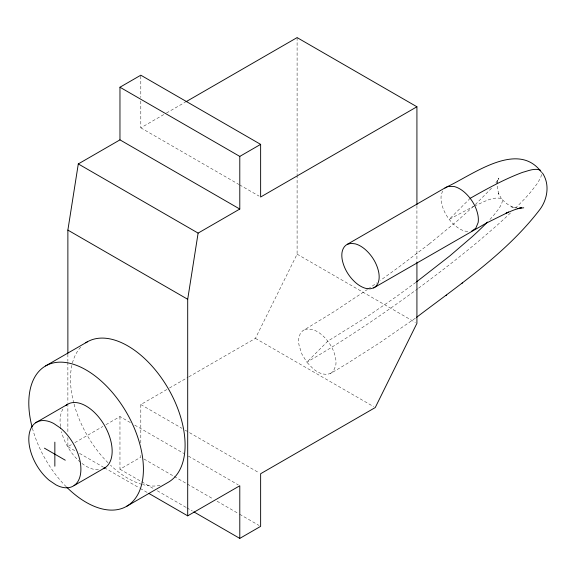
<?xml version="1.0" encoding="UTF-8"?>
<svg xmlns="http://www.w3.org/2000/svg" width="576" height="576" viewBox="0 0 576 576"><rect width="100%" height="100%" fill="white"/><g stroke="black" fill="none" stroke-linecap="round" stroke-linejoin="round"><path stroke-width="0.43" stroke-dasharray="2.88 2.16" d="M497.376 182.311L497.729 180.065L496.836 183.607L498.895 178.106L495.893 182.822M541.505 174.564L540.749 177.552L537.214 183.658L531.338 191.282A208.548 26.208 -35.1 0 1 515.542 208.08M442.548 191.002L441.245 195.07A22.846 13.19 60 0 0 441.468 202.702C443.326 211.795 448.546 220.09 455.623 226.051A28.332 16.358 60 0 0 464.904 231.091L469.202 231.574M188.82 376.834L255.42 338.378L297.101 254.16L297.101 175.982M491.515 188.222L474.271 205.632M470.174 198.317L449.201 219.362L473.58 206.352M473.623 206.237L456.588 221.494L429.149 244.022L429.962 243.396L398.426 267.408L380.491 280.346M415.858 282.377L396.122 296.791L367.596 316.382L327.816 341.165L306.842 362.21L313.265 368.892A28.332 16.358 60 0 0 322.553 373.932L326.844 374.414L330.545 373.471L345.694 364.478L379.174 343.145L415.735 317.93M418.565 288.151C446.839 267.235 474.538 245.484 500.731 221.99A208.548 26.208 -35.1 0 0 511.15 212.328M417.852 288.691C382.018 314.899 345.218 339.847 306.842 362.21L301.896 354.046L299.11 345.55A22.846 13.19 60 0 1 298.886 337.91L300.19 333.842L302.573 330.89L333.662 311.918L367.474 289.44M368.194 288.936L376.87 282.874M330.545 373.471L333.41 371.153L335.772 365.458A22.846 13.19 60 0 0 335.549 357.826C333.691 348.725 328.471 340.43 321.394 334.476A28.332 16.358 60 0 0 312.113 329.436L307.822 328.954L304.121 329.897M140.81 101.066L140.81 127.836L165.686 113.465M166.464 113.018L185.126 102.247M67.874 437.674L67.874 446.659L71.762 444.42M74.873 442.62L102.866 426.463M105.97 424.663L119.966 416.585L130.86 422.87M140.81 442.915L140.81 404.554L168.689 388.454M169.459 388.008L188.05 377.28M119.966 416.585L119.966 469.224L140.81 457.193L140.81 453.622M474.343 205.992C482.897 202.68 492.07 196.236 501.538 198.526C504.806 202.738 509.299 205.956 514.346 207.684L511.517 206.87L517.608 208.109M140.81 127.836L238.846 184.435M239.623 184.882L259.078 196.114M297.101 254.16L415.361 322.445M255.42 338.378L373.687 406.663M140.81 404.554L182.045 428.364M185.155 430.157L259.078 472.831M134.755 425.117L183.773 453.42M188.438 456.113L238.234 484.862M143.921 458.986L173.484 476.057M174.262 476.503L213.17 498.967M217.058 501.214L238.846 513.792M239.623 514.238L259.078 525.47M119.966 469.224L140.976 481.349M141.754 481.795L154.202 488.988M157.32 490.781L186.106 507.406M186.883 507.852L192.326 510.998M67.874 446.659L75.65 451.152M79.546 453.398L103.666 467.323M104.443 467.777L139.457 487.987M140.234 488.441L147.233 492.48M497.174 186.113L497.484 189.18L499.27 195.149L498.305 193.061L502.488 200.599L501.653 203.933L499.025 208.469L494.654 214.135A154.987 19.476 -35.1 0 1 489.226 220.198M416.923 205.625L416.923 261.338M297.101 37.598L297.101 175.09M140.81 76.09L140.81 97.502M67.874 354.103L67.874 361.296M67.874 362.196L67.874 402.631M67.874 403.531L67.874 433.181M160.056 485.388A81.043 46.793 60 0 1 142.618 484.553M141.818 484.33A81.043 46.793 60 0 1 110.462 465.149M107.993 462.744A81.043 46.793 60 0 1 74.002 403.877M73.778 403.034A81.043 46.793 60 0 1 71.842 365.429M72.432 362.988A81.043 46.793 60 0 1 81.043 346.802M98.438 469.75A36.835 21.269 60 0 1 81.144 462.794M80.482 462.254A36.835 21.269 60 0 1 61.459 431.64M60.458 426.564A36.835 21.269 60 0 1 62.993 408.917M66.312 486.806A81.043 46.793 60 0 1 32.328 427.939"/><path stroke-width="0.86" d="M67.874 353.21L67.874 230.098L78.293 163.93L119.966 139.867L239.789 209.045L239.789 156.406L119.966 87.228L119.966 139.867M148.788 493.38L187.697 515.844L187.697 299.275L198.115 233.107L239.789 209.045M416.434 317.426C459.907 284.335 506.822 252.95 540.23 209.03C547.697 198.619 549.878 183.931 542.376 172.915M446.134 295.538L446.652 295.135M461.858 283.349L462.672 282.722M416.549 281.858L449.971 255.787L471.91 236.959A154.987 19.476 -35.1 0 0 487.447 222.055M541.562 172.368C517.745 139.37 471.773 175.637 446.479 187.056L347.285 244.325C344.254 245.851 342.562 249.091 342.05 252.338A22.846 13.19 60 0 0 342.274 259.97C344.138 269.064 349.351 277.358 356.429 283.32A28.332 16.358 60 0 0 365.71 288.36L370.008 288.842L373.702 287.892L486.137 223.214L508.543 212.119L506.124 213.113L514.764 209.671L521.647 207.648L518.796 208.368M444.924 188.05L448.236 186.408L454.464 186.588A28.332 16.358 60 0 1 463.752 191.635C470.822 197.59 476.042 205.884 477.907 214.978A22.846 13.19 60 0 1 478.13 222.61L475.762 228.312L471.722 231.062M373.702 287.892C376.733 286.366 378.425 283.126 378.936 279.878A22.846 13.19 60 0 0 378.713 272.246C376.848 263.153 371.635 254.858 364.558 248.897A28.332 16.358 60 0 0 355.277 243.857L350.978 243.374L347.285 244.325M119.966 87.228L140.81 75.197L260.633 144.374L260.633 197.014L416.923 106.776L416.923 204.725M185.904 101.794L297.101 37.598L416.923 106.776M239.789 156.406L260.633 144.374M45.583 365.947L87.264 341.885M35.633 422.777L66.888 404.734M74.066 485.582L105.322 467.532M126.626 506.318L168.307 482.256A81.043 46.793 60 0 0 167.544 387.374A81.043 46.793 60 0 0 85.788 342.799M187.697 515.844L239.789 485.762L239.789 538.402L260.633 526.37L260.633 473.731L375.242 407.563L416.923 323.345L416.923 262.238M470.174 198.317C487.152 188.712 504.295 179.186 522.612 172.346C528.379 170.856 534.686 167.774 540.598 170.28M517.32 208.534L523.721 207.799M78.293 163.93L198.115 233.107M67.874 230.098L187.697 299.275M193.889 511.898L239.789 538.402M44.431 448.164L65.268 460.195M54.85 442.152L54.85 466.214M32.105 427.097A81.043 46.793 60 0 1 79.603 366.631A81.043 46.793 60 0 1 143.042 476.518A81.043 46.793 60 0 1 66.931 487.418M65.635 405.713A36.835 21.269 60 0 1 104.054 424.692A36.835 21.269 60 0 1 103.234 468.684M60.473 428.054L53.698 423.468A36.835 21.269 60 0 0 28.901 436.594A36.835 21.269 60 0 0 49.226 480.305L56.002 484.891A36.835 21.269 60 0 0 80.798 471.766A36.835 21.269 60 0 0 60.473 428.054"/></g></svg>
